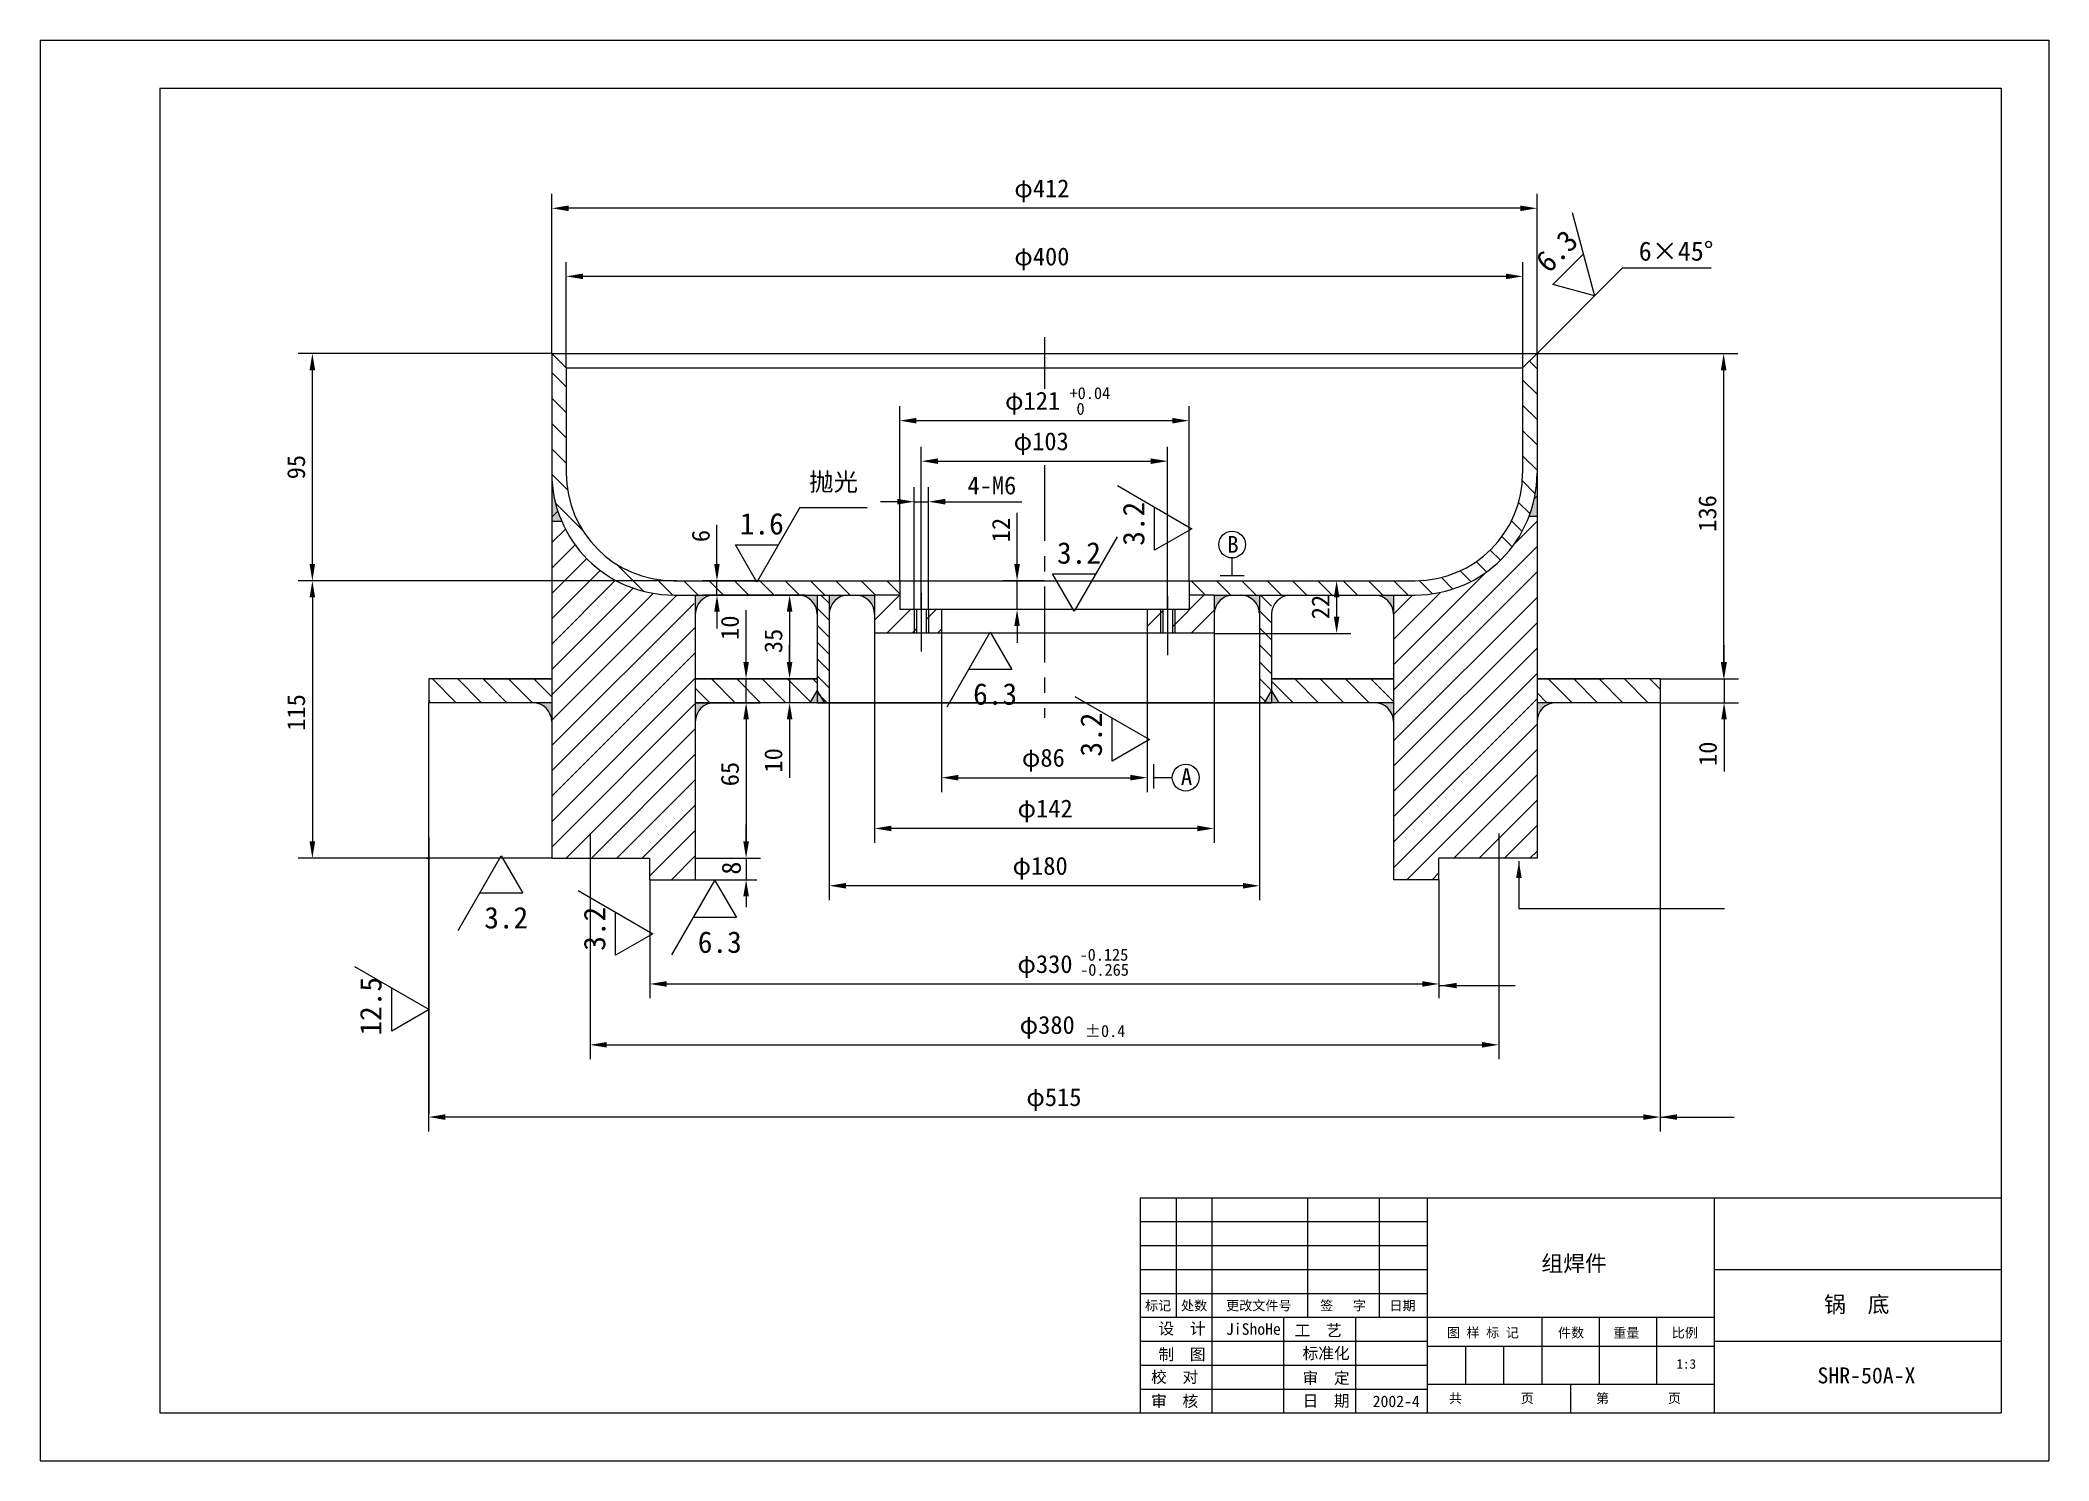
# Model space of a CAD drawing. Extents: x -36 to 804, y -262 to 332.
import ezdxf

# ---------------------------------------------------------------- set-up
doc = ezdxf.new("R2010")
doc.units = 0
doc.header["$MEASUREMENT"] = 0
doc.linetypes.add('CENTER', pattern=[50.8, 31.75, -6.35, 6.35, -6.35])
doc.layers.get('0').update_dxf_attribs({"linetype": 'CONTINUOUS'})
doc.layers.get('DEFPOINTS').update_dxf_attribs({"linetype": 'CONTINUOUS'})
doc.layers.add('SMPEN_THICK', color=7, linetype='CONTINUOUS')
doc.styles.get("Standard").update_dxf_attribs({"font": '', "height": 7.5})
doc.styles.get('Standard').set_extended_font_data('FangSong_GB2312')
doc.dimstyles.get("Standard").update_dxf_attribs({"dimscale": 5, "dimtxt": 4.5, "dimasz": 5.5, "dimexe": 4.25, "dimexo": 0.625, "dimgap": 2.2, "dimtad": 1, "dimdec": 4, "dimlfac": -1, "dimdsep": 46, "dimlunit": 6, "dimtxsty": 'Standard', "dimcen": 2.5, "dimclrd": 2, "dimclre": 2, "dimclrt": 2, "dimadec": 0, "dimazin": 0, "dimtfac": 1, "dimtdec": 4, "dimtmove": 0, "dimatfit": 3, "dimfxl": 1, "dimtolj": 1, "dimtzin": 0, "dimarcsym": 0})

# ---------------------------------------------------------------- blocks, each defined once
blk = doc.blocks.new('*D88')
at = {"color": 2, "linetype": 'ByBlock', "transparency": 16777216}
for p, q in [((340.76, 94.47), (340.76, 18.12)), ((426.76, 94.47), (426.76, 18.12)), ((347.76, 24.12), (419.76, 24.12))]:
    blk.add_line(p, q, dxfattribs=at)
for points in [[(347.76, 25.29), (347.76, 22.95), (340.76, 24.12)], [(419.76, 25.29), (419.76, 22.95), (426.76, 24.12)]]:
    blk.add_solid(points, dxfattribs=at)
at = {"layer": 'DEFPOINTS', "color": 0, "linetype": 'ByBlock', "transparency": 16777216}
for p in [(340.76, 94.47), (426.76, 94.47), (426.76, 24.12)]:
    blk.add_point(p, dxfattribs=at)
at = {"color": 2, "linetype": 'ByBlock', "transparency": 16777216, "insert": (383.31, 31.44), "char_height": 7.5, "attachment_point": 5}
blk.add_mtext('\\A1;φ86', dxfattribs=at)
blk = doc.blocks.new('*D89')
at = {"color": 2, "linetype": 'ByBlock', "transparency": 16777216}
for p, q in [((293.76, 55.47), (293.76, -27.07)), ((473.76, 55.47), (473.76, -27.07)), ((466.76, -21.07), (300.76, -21.07))]:
    blk.add_line(p, q, dxfattribs=at)
for points in [[(300.76, -19.9), (300.76, -22.24), (293.76, -21.07)], [(466.76, -19.9), (466.76, -22.24), (473.76, -21.07)]]:
    blk.add_solid(points, dxfattribs=at)
at = {"layer": 'DEFPOINTS', "color": 0, "linetype": 'ByBlock', "transparency": 16777216}
for p in [(293.76, 55.47), (473.76, 55.47), (293.76, -21.07)]:
    blk.add_point(p, dxfattribs=at)
at = {"color": 2, "linetype": 'ByBlock', "transparency": 16777216, "insert": (381.97, -13.75), "char_height": 7.5, "attachment_point": 5}
blk.add_mtext('\\A1;φ180', dxfattribs=at)
blk = doc.blocks.new('*D90')
at = {"color": 2, "linetype": 'ByBlock', "transparency": 16777216}
for p, q in [((331.63, 100.47), (318.93, 100.47)), ((324.93, 93.47), (324.93, 72.47)), ((326.63, 65.47), (318.93, 65.47))]:
    blk.add_line(p, q, dxfattribs=at)
for points in [[(323.76, 93.47), (326.1, 93.47), (324.93, 100.47)], [(323.76, 72.47), (326.1, 72.47), (324.93, 65.47)]]:
    blk.add_solid(points, dxfattribs=at)
at = {"layer": 'DEFPOINTS', "color": 0, "linetype": 'ByBlock', "transparency": 16777216}
for p in [(331.63, 100.47), (324.93, 65.47), (326.63, 65.47)]:
    blk.add_point(p, dxfattribs=at)
at = {"color": 2, "linetype": 'ByBlock', "transparency": 16777216, "insert": (318.18, 81.29), "char_height": 7.5, "attachment_point": 5, "rotation": 90}
blk.add_mtext('\\A1;35', dxfattribs=at)
blk = doc.blocks.new('*D91')
at = {"color": 2, "linetype": 'ByBlock', "transparency": 16777216}
for p, q in [((324.93, 72.47), (324.93, 79.47)), ((331.63, 65.47), (318.93, 65.47)), ((324.93, 65.47), (324.93, 55.47)), ((331.63, 55.47), (318.93, 55.47)), ((324.93, 48.47), (324.93, 24))]:
    blk.add_line(p, q, dxfattribs=at)
for points in [[(323.76, 72.47), (326.1, 72.47), (324.93, 65.47)], [(323.76, 48.47), (326.1, 48.47), (324.93, 55.47)]]:
    blk.add_solid(points, dxfattribs=at)
at = {"layer": 'DEFPOINTS', "color": 0, "linetype": 'ByBlock', "transparency": 16777216}
for p in [(331.63, 65.47), (324.93, 55.47), (331.63, 55.47)]:
    blk.add_point(p, dxfattribs=at)
at = {"color": 2, "linetype": 'ByBlock', "transparency": 16777216, "insert": (318.18, 31.36), "char_height": 7.5, "attachment_point": 5, "rotation": 90}
blk.add_mtext('\\A1;10', dxfattribs=at)
blk = doc.blocks.new('*D92')
at = {"color": 2, "linetype": 'ByBlock', "transparency": 16777216}
for p, q in [((285.49, 55.47), (312.74, 55.47)), ((306.74, 48.47), (306.74, -2.53)), ((285.49, -9.53), (312.74, -9.53))]:
    blk.add_line(p, q, dxfattribs=at)
for points in [[(305.57, 48.47), (307.91, 48.47), (306.74, 55.47)], [(305.57, -2.53), (307.91, -2.53), (306.74, -9.53)]]:
    blk.add_solid(points, dxfattribs=at)
at = {"layer": 'DEFPOINTS', "color": 0, "linetype": 'ByBlock', "transparency": 16777216}
for p in [(285.49, 55.47), (285.49, -9.53), (306.74, -9.53)]:
    blk.add_point(p, dxfattribs=at)
at = {"color": 2, "linetype": 'ByBlock', "transparency": 16777216, "insert": (299.99, 25.63), "char_height": 7.5, "attachment_point": 5, "rotation": 90}
blk.add_mtext('\\A1;65', dxfattribs=at)
blk = doc.blocks.new('*D98')
at = {"color": 2, "linetype": 'ByBlock', "transparency": 16777216}
for p, q in [((312.76, 84.47), (312.76, -3.11)), ((454.76, 84.47), (454.76, -3.11)), ((447.76, 2.89), (319.76, 2.89))]:
    blk.add_line(p, q, dxfattribs=at)
for points in [[(319.76, 4.06), (319.76, 1.72), (312.76, 2.89)], [(447.76, 4.06), (447.76, 1.72), (454.76, 2.89)]]:
    blk.add_solid(points, dxfattribs=at)
at = {"layer": 'DEFPOINTS', "color": 0, "linetype": 'ByBlock', "transparency": 16777216}
for p in [(312.76, 84.47), (454.76, 84.47), (312.76, 2.89)]:
    blk.add_point(p, dxfattribs=at)
at = {"color": 2, "linetype": 'ByBlock', "transparency": 16777216, "insert": (384.06, 10.21), "char_height": 7.5, "attachment_point": 5}
blk.add_mtext('\\A1;φ142', dxfattribs=at)
blk = doc.blocks.new('*D110')
at = {"color": 2, "linetype": 'ByBlock', "transparency": 16777216}
for p, q in [((277.74, 106.47), (119.35, 106.47)), ((125.35, 99.47), (125.35, -2.53)), ((225.49, -9.53), (119.35, -9.53))]:
    blk.add_line(p, q, dxfattribs=at)
for points in [[(124.18, 99.47), (126.51, 99.47), (125.35, 106.47)], [(124.18, -2.53), (126.51, -2.53), (125.35, -9.53)]]:
    blk.add_solid(points, dxfattribs=at)
at = {"layer": 'DEFPOINTS', "color": 0, "linetype": 'ByBlock', "transparency": 16777216}
for p in [(277.74, 106.47), (125.35, -9.53), (225.49, -9.53)]:
    blk.add_point(p, dxfattribs=at)
at = {"color": 2, "linetype": 'ByBlock', "transparency": 16777216, "insert": (118.6, 51.39), "char_height": 7.5, "attachment_point": 5, "rotation": 90}
blk.add_mtext('\\A1;115', dxfattribs=at)
blk = doc.blocks.new('*D111')
at = {"color": 2, "linetype": 'ByBlock', "transparency": 16777216}
for p, q in [((126.26, 55.47), (126.26, -123.79)), ((641.26, 55.47), (641.26, -123.79)), ((634.26, -117.79), (133.26, -117.79))]:
    blk.add_line(p, q, dxfattribs=at)
for points in [[(133.26, -116.62), (133.26, -118.96), (126.26, -117.79)], [(634.26, -116.62), (634.26, -118.96), (641.26, -117.79)]]:
    blk.add_solid(points, dxfattribs=at)
at = {"layer": 'DEFPOINTS', "color": 0, "linetype": 'ByBlock', "transparency": 16777216}
for p in [(126.26, 55.47), (641.26, 55.47), (126.26, -117.79)]:
    blk.add_point(p, dxfattribs=at)
at = {"color": 2, "linetype": 'ByBlock', "transparency": 16777216, "insert": (387.73, -110.47), "char_height": 7.5, "attachment_point": 5}
blk.add_mtext('\\A1;φ515', dxfattribs=at)
blk = doc.blocks.new('*D112')
at = {"color": 2, "linetype": 'ByBlock', "transparency": 16777216}
for p, q in [((218.76, -18.53), (218.76, -68.13)), ((548.76, -18.53), (548.76, -68.13)), ((225.76, -62.13), (541.76, -62.13))]:
    blk.add_line(p, q, dxfattribs=at)
for points in [[(225.76, -60.96), (225.76, -63.29), (218.76, -62.13)], [(541.76, -60.96), (541.76, -63.29), (548.76, -62.13)]]:
    blk.add_solid(points, dxfattribs=at)
at = {"layer": 'DEFPOINTS', "color": 0, "linetype": 'ByBlock', "transparency": 16777216}
for p in [(218.76, -18.53), (548.76, -18.53), (548.76, -62.13)]:
    blk.add_point(p, dxfattribs=at)
at = {"color": 2, "linetype": 'ByBlock', "transparency": 16777216, "insert": (384, -54.81), "char_height": 7.5, "attachment_point": 5}
blk.add_mtext('\\A1;φ330', dxfattribs=at)
blk = doc.blocks.new('*D113')
at = {"color": 2, "linetype": 'ByBlock', "transparency": 16777216}
for p, q in [((323.26, 106.47), (323.26, 179.39)), ((444.26, 106.47), (444.26, 179.39)), ((437.26, 173.39), (330.26, 173.39))]:
    blk.add_line(p, q, dxfattribs=at)
for points in [[(330.26, 174.56), (330.26, 172.22), (323.26, 173.39)], [(437.26, 174.56), (437.26, 172.22), (444.26, 173.39)]]:
    blk.add_solid(points, dxfattribs=at)
at = {"layer": 'DEFPOINTS', "color": 0, "linetype": 'ByBlock', "transparency": 16777216}
for p in [(323.26, 173.39), (323.26, 106.47), (444.26, 106.47)]:
    blk.add_point(p, dxfattribs=at)
at = {"color": 2, "linetype": 'ByBlock', "transparency": 16777216, "insert": (378.82, 180.71), "char_height": 7.5, "attachment_point": 5}
blk.add_mtext('\\A1;φ121', dxfattribs=at)
blk = doc.blocks.new('*D114')
at = {"color": 2, "linetype": 'ByBlock', "transparency": 16777216}
for p, q in [((193.76, -9.53), (193.76, -93.58)), ((573.76, -9.53), (573.76, -93.58)), ((200.76, -87.58), (566.76, -87.58))]:
    blk.add_line(p, q, dxfattribs=at)
for points in [[(200.76, -86.41), (200.76, -88.74), (193.76, -87.58)], [(566.76, -86.41), (566.76, -88.74), (573.76, -87.58)]]:
    blk.add_solid(points, dxfattribs=at)
at = {"layer": 'DEFPOINTS', "color": 0, "linetype": 'ByBlock', "transparency": 16777216}
for p in [(193.76, -9.53), (573.76, -9.53), (573.76, -87.58)]:
    blk.add_point(p, dxfattribs=at)
at = {"color": 2, "linetype": 'ByBlock', "transparency": 16777216, "insert": (384.92, -80.26), "char_height": 7.5, "attachment_point": 5}
blk.add_mtext('\\A1;φ380', dxfattribs=at)
blk = doc.blocks.new('*D115')
at = {"color": 2, "linetype": 'ByBlock', "transparency": 16777216}
for p, q in [((231.49, 195.47), (231.49, 239.72)), ((631.49, 195.47), (631.49, 239.72)), ((624.49, 233.72), (238.49, 233.72))]:
    blk.add_line(p, q, dxfattribs=at)
for points in [[(238.49, 234.89), (238.49, 232.56), (231.49, 233.72)], [(624.49, 234.89), (624.49, 232.56), (631.49, 233.72)]]:
    blk.add_solid(points, dxfattribs=at)
at = {"layer": 'DEFPOINTS', "color": 0, "linetype": 'ByBlock', "transparency": 16777216}
for p in [(231.49, 233.72), (231.49, 195.47), (631.49, 195.47)]:
    blk.add_point(p, dxfattribs=at)
at = {"color": 2, "linetype": 'ByBlock', "transparency": 16777216, "insert": (430.42, 241.04), "char_height": 7.5, "attachment_point": 5}
blk.add_mtext('\\A1;φ400', dxfattribs=at)
blk = doc.blocks.new('*D116')
at = {"color": 2, "linetype": 'ByBlock', "transparency": 16777216}
for p, q in [((225.49, 201.47), (225.49, 268.19)), ((630.49, 262.19), (232.49, 262.19)), ((637.49, 201.47), (637.49, 268.19))]:
    blk.add_line(p, q, dxfattribs=at)
for points in [[(232.49, 263.35), (232.49, 261.02), (225.49, 262.19)], [(630.49, 263.35), (630.49, 261.02), (637.49, 262.19)]]:
    blk.add_solid(points, dxfattribs=at)
at = {"layer": 'DEFPOINTS', "color": 0, "linetype": 'ByBlock', "transparency": 16777216}
for p in [(225.49, 262.19), (225.49, 201.47), (637.49, 201.47)]:
    blk.add_point(p, dxfattribs=at)
at = {"color": 2, "linetype": 'ByBlock', "transparency": 16777216, "insert": (430.42, 269.51), "char_height": 7.5, "attachment_point": 5}
blk.add_mtext('\\A1;φ412', dxfattribs=at)
blk = doc.blocks.new('*D117')
at = {"color": 2, "linetype": 'ByBlock', "transparency": 16777216}
for p, q in [((225.49, 201.47), (119.35, 201.47)), ((125.35, 113.47), (125.35, 194.47)), ((277.74, 106.47), (119.35, 106.47))]:
    blk.add_line(p, q, dxfattribs=at)
for points in [[(124.18, 194.47), (126.51, 194.47), (125.35, 201.47)], [(124.18, 113.47), (126.51, 113.47), (125.35, 106.47)]]:
    blk.add_solid(points, dxfattribs=at)
at = {"layer": 'DEFPOINTS', "color": 0, "linetype": 'ByBlock', "transparency": 16777216}
for p in [(125.35, 201.47), (225.49, 201.47), (277.74, 106.47)]:
    blk.add_point(p, dxfattribs=at)
at = {"color": 2, "linetype": 'ByBlock', "transparency": 16777216, "insert": (118.6, 153.97), "char_height": 7.5, "attachment_point": 5, "rotation": 90}
blk.add_mtext('\\A1;95', dxfattribs=at)
blk = doc.blocks.new('*D118')
at = {"color": 2, "linetype": 'ByBlock', "transparency": 16777216}
for p, q in [((589.76, 201.47), (673.8, 201.47)), ((667.8, 194.47), (667.8, 72.47)), ((641.26, 65.47), (673.8, 65.47))]:
    blk.add_line(p, q, dxfattribs=at)
for points in [[(666.63, 194.47), (668.97, 194.47), (667.8, 201.47)], [(666.63, 72.47), (668.97, 72.47), (667.8, 65.47)]]:
    blk.add_solid(points, dxfattribs=at)
at = {"layer": 'DEFPOINTS', "color": 0, "linetype": 'ByBlock', "transparency": 16777216}
for p in [(589.76, 201.47), (641.26, 65.47), (667.8, 65.47)]:
    blk.add_point(p, dxfattribs=at)
at = {"color": 2, "linetype": 'ByBlock', "transparency": 16777216, "insert": (661.05, 134.59), "char_height": 7.5, "attachment_point": 5, "rotation": 90}
blk.add_mtext('\\A1;136', dxfattribs=at)
blk = doc.blocks.new('*D119')
at = {"color": 2, "linetype": 'ByBlock', "transparency": 16777216}
for p, q in [((668, 72.47), (668, 79.47)), ((641.26, 65.47), (674, 65.47)), ((668, 65.47), (668, 55.47)), ((641.26, 55.47), (674, 55.47)), ((668, 48.47), (668, 26.76))]:
    blk.add_line(p, q, dxfattribs=at)
for points in [[(666.83, 72.47), (669.16, 72.47), (668, 65.47)], [(666.83, 48.47), (669.16, 48.47), (668, 55.47)]]:
    blk.add_solid(points, dxfattribs=at)
at = {"layer": 'DEFPOINTS', "color": 0, "linetype": 'ByBlock', "transparency": 16777216}
for p in [(641.26, 65.47), (641.26, 55.47), (668, 55.47)]:
    blk.add_point(p, dxfattribs=at)
at = {"color": 2, "linetype": 'ByBlock', "transparency": 16777216, "insert": (661.25, 34.12), "char_height": 7.5, "attachment_point": 5, "rotation": 90}
blk.add_mtext('\\A1;10', dxfattribs=at)
blk = doc.blocks.new('*D120')
at = {"color": 2, "linetype": 'ByBlock', "transparency": 16777216}
for p, q in [((444.26, 106.47), (511.96, 106.47)), ((505.96, 99.47), (505.96, 91.47)), ((454.76, 84.47), (511.96, 84.47))]:
    blk.add_line(p, q, dxfattribs=at)
for points in [[(504.79, 99.47), (507.13, 99.47), (505.96, 106.47)], [(504.79, 91.47), (507.13, 91.47), (505.96, 84.47)]]:
    blk.add_solid(points, dxfattribs=at)
at = {"layer": 'DEFPOINTS', "color": 0, "linetype": 'ByBlock', "transparency": 16777216}
for p in [(444.26, 106.47), (454.76, 84.47), (505.96, 84.47)]:
    blk.add_point(p, dxfattribs=at)
at = {"color": 2, "linetype": 'ByBlock', "transparency": 16777216, "insert": (499.21, 95.47), "char_height": 7.5, "attachment_point": 5, "rotation": 90}
blk.add_mtext('\\A1;22', dxfattribs=at)
blk = doc.blocks.new('*D121')
at = {"color": 2, "linetype": 'ByBlock', "transparency": 16777216}
for p, q in [((372.33, 113.47), (372.33, 134.87)), ((383.76, 106.47), (366.33, 106.47)), ((372.33, 94.47), (372.33, 106.47)), ((383.76, 94.47), (366.33, 94.47)), ((372.33, 87.47), (372.33, 80.47))]:
    blk.add_line(p, q, dxfattribs=at)
for points in [[(371.16, 113.47), (373.5, 113.47), (372.33, 106.47)], [(371.16, 87.47), (373.5, 87.47), (372.33, 94.47)]]:
    blk.add_solid(points, dxfattribs=at)
at = {"layer": 'DEFPOINTS', "color": 0, "linetype": 'ByBlock', "transparency": 16777216}
for p in [(383.76, 106.47), (372.33, 94.47), (383.76, 94.47)]:
    blk.add_point(p, dxfattribs=at)
at = {"color": 2, "linetype": 'ByBlock', "transparency": 16777216, "insert": (365.58, 127.67), "char_height": 7.5, "attachment_point": 5, "rotation": 90}
blk.add_mtext('\\A1;12', dxfattribs=at)
blk = doc.blocks.new('*D122')
at = {"color": 2, "linetype": 'ByBlock', "transparency": 16777216}
for p, q in [((332.26, 94.47), (332.26, 162.46)), ((435.26, 94.47), (435.26, 162.46)), ((339.26, 156.46), (428.26, 156.46))]:
    blk.add_line(p, q, dxfattribs=at)
for points in [[(339.26, 157.62), (339.26, 155.29), (332.26, 156.46)], [(428.26, 157.62), (428.26, 155.29), (435.26, 156.46)]]:
    blk.add_solid(points, dxfattribs=at)
at = {"layer": 'DEFPOINTS', "color": 0, "linetype": 'ByBlock', "transparency": 16777216}
for p in [(435.26, 156.46), (332.26, 94.47), (435.26, 94.47)]:
    blk.add_point(p, dxfattribs=at)
at = {"color": 2, "linetype": 'ByBlock', "transparency": 16777216, "insert": (382.42, 163.77), "char_height": 7.5, "attachment_point": 5}
blk.add_mtext('\\A1;φ103', dxfattribs=at)
blk = doc.blocks.new('*D123')
at = {"color": 2, "linetype": 'ByBlock', "transparency": 16777216}
for p, q in [((329.26, 94.47), (329.26, 145.52)), ((335.26, 94.47), (335.26, 145.52)), ((322.26, 139.52), (315.26, 139.52)), ((329.26, 139.52), (335.26, 139.52)), ((342.26, 139.52), (374.32, 139.52))]:
    blk.add_line(p, q, dxfattribs=at)
for points in [[(322.26, 140.69), (322.26, 138.35), (329.26, 139.52)], [(342.26, 140.69), (342.26, 138.35), (335.26, 139.52)]]:
    blk.add_solid(points, dxfattribs=at)
at = {"layer": 'DEFPOINTS', "color": 0, "linetype": 'ByBlock', "transparency": 16777216}
for p in [(335.26, 139.52), (329.26, 94.47), (335.26, 94.47)]:
    blk.add_point(p, dxfattribs=at)
at = {"color": 2, "linetype": 'ByBlock', "transparency": 16777216, "insert": (361.79, 146.27), "char_height": 7.5, "attachment_point": 5}
blk.add_mtext('\\A1;4-M6', dxfattribs=at)
blk = doc.blocks.new('*D124')
at = {"color": 2, "linetype": 'ByBlock', "transparency": 16777216}
for p, q in [((246.83, 113.47), (246.83, 129.84)), ((264.76, 106.47), (240.83, 106.47)), ((246.83, 100.47), (246.83, 106.47)), ((270.76, 100.47), (240.83, 100.47)), ((246.83, 93.47), (246.83, 86.47))]:
    blk.add_line(p, q, dxfattribs=at)
for points in [[(245.66, 113.47), (247.99, 113.47), (246.83, 106.47)], [(245.66, 93.47), (247.99, 93.47), (246.83, 100.47)]]:
    blk.add_solid(points, dxfattribs=at)
at = {"layer": 'DEFPOINTS', "color": 0, "linetype": 'ByBlock', "transparency": 16777216}
for p in [(264.76, 106.47), (246.83, 100.47), (270.76, 100.47)]:
    blk.add_point(p, dxfattribs=at)
at = {"color": 2, "linetype": 'ByBlock', "transparency": 16777216, "insert": (240.08, 125.16), "char_height": 7.5, "attachment_point": 5, "rotation": 90}
blk.add_mtext('\\A1;6', dxfattribs=at)
blk = doc.blocks.new('*D125')
at = {"color": 2, "linetype": 'ByBlock', "transparency": 16777216}
for p, q in [((259.01, 72.47), (259.01, 94.19)), ((259.01, 65.47), (253.01, 65.47)), ((259.01, 55.47), (259.01, 65.47)), ((259.01, 55.47), (253.01, 55.47)), ((259.01, 48.47), (259.01, 41.47))]:
    blk.add_line(p, q, dxfattribs=at)
for points in [[(257.85, 72.47), (260.18, 72.47), (259.01, 65.47)], [(257.85, 48.47), (260.18, 48.47), (259.01, 55.47)]]:
    blk.add_solid(points, dxfattribs=at)
at = {"layer": 'DEFPOINTS', "color": 0, "linetype": 'ByBlock', "transparency": 16777216}
for p in [(259.01, 65.47), (259.01, 65.47), (259.01, 55.47)]:
    blk.add_point(p, dxfattribs=at)
at = {"color": 2, "linetype": 'ByBlock', "transparency": 16777216, "insert": (252.26, 86.83), "char_height": 7.5, "attachment_point": 5, "rotation": 90}
blk.add_mtext('\\A1;10', dxfattribs=at)

msp = doc.modelspace()

# ---------------------------------------------------------------- hatches: boundary and pattern name
h = msp.add_hatch()
h.set_pattern_fill('ANSI31', color=256, scale=60, angle=90, style=0)
h.paths.add_polyline_path([(323.26377, 106.47385), (228.76377, 106.47385, -0.414213562), (183.76377, 151.47385), (183.76377, 195.47385), (177.76377, 201.47385), (177.76377, 151.47385, 0.414213562), (228.76377, 100.47385), (312.76377, 100.47385), (323.26377, 100.47385)])
h.paths.add_polyline_path([(589.76377, 151.47385), (589.76377, 201.47385), (583.76377, 195.47385), (583.76377, 151.47385, -0.414213562), (538.76377, 106.47385), (444.26377, 106.47385), (444.26377, 100.47385), (454.76377, 100.47385), (538.76377, 100.47385, 0.414213562)])
h = msp.add_hatch(color=256)
h.paths.add_polyline_path([(177.76377, 151.47385), (177.76377, 143.59893), (177.76377, 131.37652), (181.89057, 131.37652, -0.101610222)])
h.paths.add_polyline_path([(245.76377, 100.47385), (237.76377, 100.47385), (237.76377, 92.47385, -0.414213562)])
h.paths.add_polyline_path([(288.76377, 100.47385), (280.76377, 100.47385, -0.414213562), (288.76377, 92.47385)])
h.paths.add_polyline_path([(301.76377, 100.47385), (293.76377, 100.47385), (293.76377, 92.47385, -0.414213562)])
h.paths.add_polyline_path([(312.76377, 100.47385), (304.76377, 100.47385, -0.414213562), (312.76377, 92.47385)])
h.paths.add_polyline_path([(288.76377, 60.47385), (285.76377, 55.47385), (288.76377, 55.47385)])
h.paths.add_polyline_path([(288.76377, 60.47385), (288.76377, 55.47385), (291.76377, 55.47385)])
h.paths.add_polyline_path([(245.76377, 55.47385), (237.76377, 55.47385), (237.76377, 47.47385, -0.414213562)])
h.paths.add_polyline_path([(177.76377, 55.47385), (169.76377, 55.47385, -0.414213562), (177.76377, 47.47385)])
h = msp.add_hatch()
h.set_pattern_fill('ANSI31', color=256, scale=60, style=0)
h.set_pattern_definition([(45, (-61.2946, 0), (-5.3033, 5.3033), [])])
h.paths.add_polyline_path([(237.76377, 96.46007), (233.74999, 100.47385), (228.76377, 100.47385, -0.414213562), (177.76377, 151.47385), (177.76377, -9.52615), (218.76377, -9.52615), (218.76377, -18.52615), (237.76377, -18.52615)])
h.paths.add_polyline_path([(589.76377, 151.47385, -0.414213562), (538.76377, 100.47385), (529.76377, 100.47385), (529.76377, -18.52615), (548.76377, -18.52615), (548.76377, -9.52615), (589.76377, -9.52615)])
h = msp.add_hatch(color=256)
h.paths.add_polyline_path([(462.76377, 100.47385), (454.76377, 100.47385), (454.76377, 92.47385, -0.414213562)])
h.paths.add_polyline_path([(473.76377, 100.47385), (465.76377, 100.47385, -0.414213562), (473.76377, 92.47385)])
h.paths.add_polyline_path([(478.76377, 60.47385), (475.76377, 55.47385), (478.76377, 55.47385)])
h.paths.add_polyline_path([(478.76377, 60.47385), (478.76377, 55.47385), (481.76377, 55.47385)])
h.paths.add_polyline_path([(529.76377, 55.47385), (521.76377, 55.47385, -0.414213562), (529.76377, 47.47385)])
h.paths.add_polyline_path([(529.76377, 100.47385), (521.76377, 100.47385, -0.414213562), (529.76377, 92.47385)])
h.paths.add_polyline_path([(597.76377, 55.47385), (589.76377, 55.47385), (589.76377, 47.47385, -0.414213562)])
h.paths.add_polyline_path([(589.76377, 141.94147), (589.76377, 151.47385, -0.09157739), (586.39879, 133.25559), (589.76377, 133.25559)])
h = msp.add_hatch()
h.set_pattern_fill('ANSI31', color=256, scale=40, angle=90, style=0)
h.set_pattern_definition([(135, (935.9897, 494.2496), (-3.535534, -3.535534), [])])
h.paths.add_polyline_path([(293.76377, 100.47385), (288.76377, 100.47385), (288.76377, 69.53699), (293.76377, 72.19719)])
h.paths.add_polyline_path([(293.76377, 72.19719), (288.76377, 69.53699), (288.76377, 55.47385), (293.76377, 55.47385)])
h.paths.add_polyline_path([(473.76377, 55.47385), (478.76377, 55.47385), (478.76377, 100.47385), (473.76377, 100.47385)])
h = msp.add_hatch()
h.set_pattern_fill('ANSI31', color=256, scale=60, style=0)
h.paths.add_polyline_path([(329.26377, 94.47385), (323.26377, 94.47385), (323.26377, 100.47385), (312.76377, 100.47385), (312.76377, 84.47385), (329.26377, 84.47385)])
h.paths.add_polyline_path([(330.26377, 94.47385), (329.26377, 94.47385), (329.26377, 84.47385), (330.26377, 84.47385)])
h.paths.add_polyline_path([(335.26377, 94.47385), (334.26377, 94.47385), (334.26377, 84.47385), (335.26377, 84.47385)])
h.paths.add_polyline_path([(340.76377, 94.47385), (335.26377, 94.47385), (335.26377, 84.47385), (340.76377, 84.47385)])
h.paths.add_polyline_path([(432.26377, 94.47385), (426.76377, 94.47385), (426.76377, 84.47385), (432.26377, 84.47385)])
h.paths.add_polyline_path([(433.26377, 94.47385), (432.26377, 94.47385), (432.26377, 84.47385), (433.26377, 84.47385)])
h.paths.add_polyline_path([(438.26377, 94.47385), (437.26377, 94.47385), (437.26377, 84.47385), (438.26377, 84.47385)])
h.paths.add_polyline_path([(454.76377, 100.47385), (444.26377, 100.47385), (444.26377, 94.47385), (438.26377, 94.47385), (438.26377, 84.47385), (454.76377, 84.47385)])
h = msp.add_hatch()
h.set_pattern_fill('ANSI31', color=256, scale=60, angle=90, style=0)
h.set_pattern_definition([(135, (-61.2946, 0), (-5.3033, -5.3033), [])])
h.paths.add_polyline_path([(126.26377, 65.47385), (126.26377, 55.47385), (177.76377, 55.47385), (177.76377, 65.47385)])
h.paths.add_polyline_path([(288.76377, 55.47385), (288.76377, 65.47385), (237.76377, 65.47385), (237.76377, 55.47385)])
h.paths.add_polyline_path([(529.76377, 55.47385), (529.76377, 65.47385), (478.76377, 65.47385), (478.76377, 55.47385)])
h.paths.add_polyline_path([(641.26377, 55.47385), (641.26377, 65.47385), (589.76377, 65.47385), (589.76377, 55.47385)])

# ---------------------------------------------------------------- linework, layer by layer
at = {"color": 6}
for p, q in [((-36.20073, 332.48351), (803.79927, 332.48351)), ((-36.20073, 332.48351), (-36.20073, -261.51649)), ((803.79927, 332.48351), (803.79927, -261.51649)), ((-36.20073, -261.51649), (803.79927, -261.51649))]:
    msp.add_line(p, q, dxfattribs=at)
at = {"color": 4}
for p, q in [((13.79927, 312.48351), (13.79927, -241.51649)), ((13.79927, 312.48351), (783.79927, 312.48351)), ((783.79927, 312.48351), (783.79927, -241.51649)), ((340.76377, 94.47385), (340.76377, 84.47385)), ((13.79927, -241.51649), (783.79927, -241.51649))]:
    msp.add_line(p, q, dxfattribs=at)
for p, q in [((604.43511, 260.41361), (613.7526, 225.64028)), ((589.76377, 201.47385), (625.50696, 237.34615)), ((596.36594, 230.29902), (609.09386, 243.02694)), ((625.50696, 237.34615), (662.55281, 237.34615)), ((613.7526, 225.64028), (596.36594, 230.29902)), ((414.27208, 146.22122), (445.44899, 128.22122)), ((281.53151, 137.08926), (263.53151, 105.91234)), ((281.53151, 137.08926), (309.58536, 137.08926)), ((429.86053, 119.22122), (429.86053, 137.22122)), ((177.76377, 131.37652), (181.89057, 131.37652)), ((445.44899, 128.22122), (429.86053, 119.22122)), ((589.76377, 133.25559), (586.39879, 133.25559)), ((263.53151, 105.91234), (254.53151, 121.5008)), ((254.53151, 121.5008), (272.53151, 121.5008)), ((414.15047, 124.87148), (396.15047, 93.69457)), ((396.15047, 93.69457), (387.15047, 109.28303)), ((387.15047, 109.28303), (405.15047, 109.28303)), ((462.27416, 108.69663), (462.27416, 115.99243)), ((343.08085, 53.76104), (361.08085, 84.93796)), ((361.08085, 84.93796), (370.08085, 69.3495)), ((370.08085, 69.3495), (352.08085, 69.3495)), ((285.76377, 55.47385), (288.76377, 60.47385)), ((288.76377, 60.47385), (291.76377, 55.47385)), ((475.76377, 55.47385), (478.76377, 60.47385)), ((478.76377, 60.47385), (481.76377, 55.47385)), ((396.51782, 58.06086), (427.69473, 40.06086)), ((412.10627, 31.06086), (412.10627, 49.06086)), ((427.69473, 40.06086), (412.10627, 31.06086)), ((437.25067, 24.07299), (429.34745, 24.07299)), ((138.63784, -39.77495), (156.63784, -8.59804)), ((156.63784, -8.59804), (165.63784, -24.18649)), ((237.76377, -9.60595), (237.68397, -9.52615)), ((165.63784, -24.18649), (147.63784, -24.18649)), ((188.84675, -23.11118), (220.02367, -41.11118)), ((227.94715, -49.98865), (245.94715, -18.81174)), ((237.76377, -18.52615), (263.51416, -18.52615)), ((245.94715, -18.81174), (254.94715, -34.40019)), ((204.43521, -50.11118), (204.43521, -32.11118)), ((220.02367, -41.11118), (204.43521, -50.11118)), ((254.94715, -34.40019), (236.94715, -34.40019)), ((95.23337, -54.8274), (126.41028, -72.8274)), ((110.82183, -81.8274), (110.82183, -63.8274)), ((126.41028, -72.8274), (110.82183, -81.8274))]:
    msp.add_line(p, q)
at = {"color": 2, "linetype": 'ByBlock'}
for p, q in [((259.01416, -2.52615), (259.01416, 4.47385)), ((126.26377, -0.94912), (126.26377, -116.26523)), ((259.01416, -9.52615), (259.01416, -18.52615)), ((259.01416, -9.52615), (259.01416, -18.52615)), ((259.01416, -25.52615), (259.01416, -30.01522))]:
    msp.add_line(p, q, dxfattribs=at)
at = {"color": 5}
for q in [(783.79927, -151.51649), (423.79927, -241.51649)]:
    msp.add_line((423.79927, -151.51649), q, dxfattribs=at)
at = {"color": 3}
for p, q in [((438.79927, -151.51649), (438.79927, -201.51649)), ((453.79927, -151.51649), (453.79927, -201.51649)), ((493.79927, -151.51649), (493.79927, -201.51649)), ((523.79927, -151.51649), (523.79927, -201.51649)), ((543.79927, -151.51649), (543.79927, -241.51649)), ((663.79927, -151.51649), (663.79927, -241.51649)), ((423.79927, -161.51649), (543.79927, -161.51649)), ((423.79927, -171.51649), (543.79927, -171.51649)), ((423.79927, -181.51649), (543.79927, -181.51649)), ((663.79927, -181.51649), (783.79927, -181.51649)), ((423.79927, -191.51649), (543.79927, -191.51649)), ((423.79927, -201.51649), (543.79927, -201.51649)), ((453.79927, -201.51649), (453.79927, -241.51649)), ((483.79927, -201.51649), (483.79927, -241.51649)), ((513.79927, -201.51649), (513.79927, -241.51649)), ((543.79927, -201.51649), (663.79927, -201.51649)), ((591.79927, -201.51649), (591.79927, -229.51649)), ((615.79927, -201.51649), (615.79927, -229.51649)), ((639.79927, -201.51649), (639.79927, -229.51649)), ((423.79927, -211.51649), (543.79927, -211.51649)), ((543.79927, -213.51649), (663.79927, -213.51649)), ((559.79927, -213.51649), (559.79927, -229.51649)), ((575.79927, -213.51649), (575.79927, -229.51649)), ((663.79927, -211.51649), (783.79927, -211.51649)), ((423.79927, -221.51649), (543.79927, -221.51649)), ((423.79927, -231.51649), (543.79927, -231.51649)), ((543.79927, -229.51649), (663.79927, -229.51649)), ((603.79927, -229.51649), (603.79927, -241.51649))]:
    msp.add_line(p, q, dxfattribs=at)
for centre in [(462.27416, 121.60458), (442.86353, 24.15197)]:
    msp.add_circle(centre, 5.61215)
at = {"color": 2, "linetype": 'ByBlock'}
for points in [[(257.8475, -2.52615), (260.18083, -2.52615), (259.01416, -9.52615)], [(257.8475, -25.52615), (260.18083, -25.52615), (259.01416, -18.52615)]]:
    msp.add_solid(points, dxfattribs=at)
at = {"layer": 'DEFPOINTS', "color": 0, "linetype": 'ByBlock'}
for p in [(323.26377, 106.47385), (444.26377, 106.47385), (155.76377, 65.47385), (473.76377, 55.47385), (126.26377, -9.52615), (237.76377, -9.52615), (218.76377, -18.52615), (237.76377, -18.52615), (259.01416, -18.52615), (529.76377, -18.52615), (548.76377, -18.52615)]:
    msp.add_point(p, dxfattribs=at)
at = {"layer": 'SMPEN_THICK', "linetype": 'CENTER'}
for p, q in [((383.76377, 208.34857), (383.76377, 186.6957)), ((383.76377, 154.84281), (383.76377, 49.18386)), ((332.26377, 101.44568), (332.26377, 76.82704)), ((329.26377, 94.47385), (329.26377, 84.47385)), ((335.26377, 94.47385), (335.26377, 84.47385)), ((432.26377, 94.47385), (432.26377, 84.47385)), ((435.26377, 99.96856), (435.26377, 75.34992)), ((438.26377, 94.47385), (438.26377, 84.47385)), ((193.76377, 0.81808), (193.76377, -20.42407)), ((573.76377, 0.81808), (573.76377, -20.42407))]:
    msp.add_line(p, q, dxfattribs=at)
at = {"layer": 'SMPEN_THICK', "color": 4}
for p, q in [((177.76377, 201.47385), (177.76377, 143.59893)), ((177.76377, 201.47385), (177.76377, 201.47385)), ((177.76377, 201.47385), (177.76377, 201.47385)), ((177.76377, 201.47385), (183.76377, 195.47385)), ((177.76377, 201.47385), (589.76377, 201.47385)), ((183.76377, 195.47385), (183.76377, 151.47385)), ((183.76377, 195.47385), (583.76377, 195.47385)), ((583.76377, 195.47385), (589.76377, 201.47385)), ((583.76377, 195.47385), (583.76377, 151.47385)), ((589.76377, 201.47385), (589.76377, 141.94147)), ((589.76377, 201.47385), (589.76377, 201.47385)), ((177.76377, 155.47385), (177.76377, 155.47385)), ((177.76377, 143.59893), (177.76377, -9.52615)), ((589.76377, 141.94147), (589.76377, -9.52615)), ((228.76377, 106.47385), (538.76377, 106.47385)), ((323.26377, 106.47385), (323.26377, 94.47385)), ((444.26377, 106.47385), (444.26377, 94.47385)), ((457.22616, 108.69663), (467.32216, 108.69663)), ((228.76377, 100.47385), (312.76377, 100.47385)), ((237.76377, 100.47385), (237.76377, -18.52615)), ((288.76377, 100.47385), (288.76377, 55.47385)), ((293.76377, 100.47385), (293.76377, 55.47385)), ((301.76377, 100.47385), (304.76377, 100.47385)), ((312.76377, 100.47385), (312.76377, 84.47385)), ((323.26377, 100.47385), (312.76377, 100.47385)), ((444.26377, 94.47385), (323.26377, 94.47385)), ((330.26377, 94.47385), (330.26377, 84.47385)), ((334.26377, 94.47385), (334.26377, 84.47385)), ((340.76377, 94.47385), (340.76377, 84.47385)), ((426.76377, 94.47385), (426.76377, 84.47385)), ((433.26377, 94.47385), (433.26377, 84.47385)), ((437.26377, 94.47385), (437.26377, 84.47385)), ((454.76377, 100.47385), (444.26377, 100.47385)), ((454.76377, 100.47385), (454.76377, 84.47385)), ((454.76377, 100.47385), (538.76377, 100.47385)), ((462.76377, 100.47385), (465.76377, 100.47385)), ((473.76377, 100.47385), (473.76377, 55.47385)), ((478.76377, 92.47385), (478.76377, 55.47385)), ((529.76377, 100.47385), (529.76377, -18.52615)), ((383.76377, 84.47385), (312.76377, 84.47385)), ((454.76377, 84.47385), (383.76377, 84.47385)), ((126.26377, 65.47385), (126.26377, 55.47385)), ((177.76377, 65.47385), (126.26377, 65.47385)), ((149.76377, 65.47385), (177.76377, 65.47385)), ((288.76377, 65.47385), (237.76377, 65.47385)), ((237.76377, 65.47385), (288.76377, 65.47385)), ((478.76377, 65.47385), (529.76377, 65.47385)), ((529.76377, 65.47385), (478.76377, 65.47385)), ((641.26377, 65.47385), (589.76377, 65.47385)), ((589.76377, 65.47385), (617.76377, 65.47385)), ((641.26377, 65.47385), (641.26377, 55.47385)), ((177.76377, 55.47385), (126.26377, 55.47385)), ((529.76377, 55.47385), (237.76377, 55.47385)), ((288.76377, 55.47385), (478.76377, 55.47385)), ((641.26377, 55.47385), (589.76377, 55.47385)), ((429.34745, 29.73753), (429.34745, 19.64153)), ((125.26377, -9.52615), (126.26377, -9.52615)), ((177.76377, -9.52615), (218.76377, -9.52615)), ((218.76377, -18.52615), (218.76377, -9.52615)), ((589.76377, -9.52615), (548.76377, -9.52615)), ((548.76377, -18.52615), (548.76377, -9.52615)), ((218.76377, -18.52615), (237.76377, -18.52615)), ((548.76377, -18.52615), (529.76377, -18.52615))]:
    msp.add_line(p, q, dxfattribs=at)
for centre, radius, start, end in [((228.76377, 151.47385), 51, 180, 270), ((228.76377, 151.47385), 45, 180, 270), ((538.76377, 151.47385), 51, 270, 360), ((538.76377, 151.47385), 45, 270, 360), ((245.76377, 92.47385), 8, 90, 180), ((280.76377, 92.47385), 8, 0, 90), ((301.76377, 92.47385), 8, 90, 180), ((304.76377, 92.47385), 8, 0, 90), ((462.76377, 92.47385), 8, 90, 180), ((465.76377, 92.47385), 8, 360, 90), ((486.76377, 92.47385), 8, 90, 180), ((521.76377, 92.47385), 8, 0, 90), ((169.76377, 47.47385), 8, 0, 90), ((245.76377, 47.47385), 8, 90, 180), ((521.76377, 47.47385), 8, 0, 90), ((597.76377, 47.47385), 8, 90, 180)]:
    msp.add_arc(centre, radius, start, end, dxfattribs=at)

# ---------------------------------------------------------------- texts
for s, height, p in [('6×45%%D', 8, (632.29911, 240.29394)), ('+0.04', 5, (394.26954, 182.41701)), ('0', 5, (397.17435, 175.85656)), ('B', 7, (460.22849, 118.16173)), ('A', 7, (440.8081, 21.05253)), ('-0.125', 5, (398.44122, -52.40713)), ('-0.265', 5, (398.69957, -58.69767)), ('%%P0.4', 5, (400.61648, -84.29251))]:
    msp.add_text(s, height=height).set_placement(p)
at = {"char_height": 9, "width": 52.536, "attachment_point": 1}
for s, insert, rotation in [('6.3', (588.28223, 241.03308), 45), ('3.2', (416.55436, 121.09531), 90), ('3.2', (398.8001, 32.93495), 90), ('3.2', (191.12904, -48.23709), 90), ('12.5', (97.51566, -83.71626), 90)]:
    msp.add_mtext(s, dxfattribs=dict(at, insert=insert, rotation=rotation))
at = {"attachment_point": 1}
for s, insert, char_height, width in [('抛光', (285.37501, 151.55065), 7.5, 43.0406), ('1.6', (256.4056, 134.80697), 9, 52.536), ('3.2', (389.02455, 122.5892), 9, 52.536), ('6.3', (353.95493, 63.6223), 9, 52.536), ('3.2', (149.51192, -29.91369), 9, 52.536), ('6.3', (238.82124, -40.12739), 9, 52.536)]:
    msp.add_mtext(s, dxfattribs=dict(at, insert=insert, char_height=char_height, width=width))
at = {"color": 2, "linetype": 'ByBlock', "insert": (252.85017, -16.41302), "char_height": 8, "attachment_point": 4, "rotation": 90}
msp.add_mtext('8', dxfattribs=at)
at = {"color": 2, "linetype": 'ByBlock', "attachment_point": 5}
for s, insert, char_height in [('组焊件', (605.27893, -179.36072), 6.688), ('\\f仿宋_GB2312|b0|i0|c134|p49;锅  底', (723.47438, -196.49828), 6.688), ('\\f仿宋_GB2312|b0|i0|c134|p49;标记', (431.32517, -196.82514), 4.0128), ('\\f仿宋_GB2312|b0|i0|c134|p49;处数', (446.39334, -196.82514), 4.0128), ('\\f仿宋_GB2312|b0|i0|c134|p49;更改文件号', (473.42025, -196.82514), 4.0128), ('\\f仿宋_GB2312|b0|i0|c134|p49;签   字', (508.66054, -196.82514), 4.0128), ('\\f仿宋_GB2312|b0|i0|c134|p49;日期', (533.53603, -196.82514), 4.0128), ('\\f仿宋_GB2312|b0|i0|c134|p49;设  计 ', (441.29127, -206.46918), 4.81536), ('JiShoHe', (471.15544, -206.46918), 4.81536), ('\\f仿宋_GB2312|b0|i0|c134|p49;工  艺', (498.26454, -207.1644), 4.81536), ('\\f仿宋_GB2312|b0|i0|c134|p49;图 样 标 记', (567.14987, -208.12384), 4.0128), ('\\f仿宋_GB2312|b0|i0|c134|p49;件数', (604.00556, -208.17701), 4.0128), ('\\f仿宋_GB2312|b0|i0|c134|p49;重量', (627.11763, -208.17701), 4.0128), ('\\f仿宋_GB2312|b0|i0|c134|p49;比例', (651.57866, -208.17701), 4.0128), ('\\f仿宋_GB2312|b0|i0|c134|p49;制  图 ', (441.29127, -217.23666), 4.81536), ('\\f仿宋_GB2312|b0|i0|c134|p49;标准化 ', (501.55484, -216.80107), 4.81536), ('\\f仿宋_GB2312|b0|i0|c134|p49;校  对', (438.23366, -226.74059), 4.81536), ('\\f仿宋_GB2312|b0|i0|c134|p49;审  定 ', (501.55484, -227.16194), 4.81536), ('\\f仿宋_GB2312|b0|i0|c134|p49;1:3', (652.19108, -221.03018), 4.0128), ('SHR-50A-X', (727.54529, -225.86162), 6.688), ('\\f仿宋_GB2312|b0|i0|c134|p49;审  核', (438.23366, -236.83938), 4.81536), ('\\f仿宋_GB2312|b0|i0|c134|p49;日  期 ', (501.55484, -236.68837), 4.81536), ('2002-4', (530.88572, -236.68837), 4.81536), ('\\f仿宋_GB2312|b0|i0|c134|p49;共         页', (570.68033, -235.59225), 4.0128), ('\\f仿宋_GB2312|b0|i0|c134|p49;第         页', (632.21116, -235.59225), 4.0128)]:
    msp.add_mtext(s, dxfattribs=dict(at, insert=insert, char_height=char_height))

# ---------------------------------------------------------------- dimensions: what is measured, and where the dimension line sits
for base, p1, p2, picture, middle in [((177.76377, 262.18749), (589.76377, 201.47385), (177.76377, 201.47385), '*D116', (382.69839, 262.18749)), ((183.76377, 233.72374), (583.76377, 195.47385), (183.76377, 195.47385), '*D115', (382.69839, 233.72374))]:
    dim = msp.add_linear_dim(base=base, p1=p1, p2=p2, text='φ<>', dimstyle='Standard', override={"dimscale": 2, "dimtxt": 3, "dimasz": 3.5, "dimexe": 3, "dimexo": 0, "dimgap": 1.5, "dimlfac": 1, "dimlunit": 2, "dimcen": 0.09, "dimtp": 0.2, "dimtfac": 0.66667, "dimatfit": 1, "dimtvp": 5, "dimtzin": 8})
    dim.commit()
    dim.dimension.update_dxf_attribs({"geometry": picture, "text_midpoint": middle, "dimtype": 160, "insert": (-47.72521, 0)})
dim = msp.add_linear_dim(base=(77.62257, 201.47385), p1=(230.01588, 106.47385), p2=(177.76377, 201.47385), angle=90, dimstyle='Standard', override={"dimscale": 2, "dimtxt": 3, "dimasz": 3.5, "dimexe": 3, "dimexo": 0, "dimgap": 1.5, "dimlfac": 1, "dimlunit": 2, "dimcen": 0.09, "dimtp": 0.2, "dimtfac": 0.66667, "dimatfit": 1, "dimtvp": 5, "dimtzin": 8})
dim.commit()
dim.dimension.update_dxf_attribs({"geometry": '*D117', "text_midpoint": (70.87257, 153.97385), "insert": (-47.72521, 0)})
for base, p1, p2, picture, middle in [((667.79911, 65.47385), (589.76377, 201.47385), (641.26377, 65.47385), '*D118', (667.79911, 134.58802)), ((246.82765, 100.47385), (264.75721, 106.47385), (270.75721, 100.47385), '*D124', (246.82765, 125.15628)), ((259.01416, 65.47385), (259.01416, 55.47385), (259.01416, 65.47385), '*D125', (259.01416, 86.83196)), ((667.998, 55.47385), (641.26377, 65.47385), (641.26377, 55.47385), '*D119', (667.998, 34.11574))]:
    dim = msp.add_linear_dim(base=base, p1=p1, p2=p2, angle=90, dimstyle='Standard', override={"dimscale": 2, "dimtxt": 3, "dimasz": 3.5, "dimexe": 3, "dimexo": 0, "dimgap": 1.5, "dimlfac": 1, "dimlunit": 2, "dimcen": 0.09, "dimtp": 0.2, "dimtfac": 0.66667, "dimatfit": 1, "dimtvp": 5, "dimtzin": 8})
    dim.commit()
    dim.dimension.update_dxf_attribs({"geometry": picture, "text_midpoint": middle, "dimtype": 160})
for base, p1, p2, text, picture, middle in [((323.26377, 173.39006), (444.26377, 106.47385), (323.26377, 106.47385), 'φ<>', '*D113', (378.81577, 173.39006)), ((335.26377, 139.52117), (329.26377, 94.47385), (335.26377, 94.47385), '4-M<>', '*D123', (361.7908, 139.52117)), ((426.76377, 24.11958), (340.76377, 94.47385), (426.76377, 94.47385), 'φ<>', '*D88', (383.31235, 24.11958)), ((312.76377, 2.88978), (454.76377, 84.47385), (312.76377, 84.47385), 'φ<>', '*D98', (384.06379, 2.88978)), ((126.26377, -117.7911), (641.26377, 55.47385), (126.26377, 55.47385), 'φ<>', '*D111', (387.7321, -117.7911)), ((293.76377, -21.07101), (473.76377, 55.47385), (293.76377, 55.47385), 'φ<>', '*D89', (381.96898, -21.07101)), ((573.76377, -87.5772), (193.76377, -9.52615), (573.76377, -9.52615), 'φ<>', '*D114', (384.91996, -87.5772)), ((548.76377, -62.1274), (218.76377, -18.52615), (548.76377, -18.52615), 'φ<>', '*D112', (384.00067, -62.1274))]:
    dim = msp.add_linear_dim(base=base, p1=p1, p2=p2, text=text, dimstyle='Standard', override={"dimscale": 2, "dimtxt": 3, "dimasz": 3.5, "dimexe": 3, "dimexo": 0, "dimgap": 1.5, "dimlfac": 1, "dimlunit": 2, "dimcen": 0.09, "dimtp": 0.2, "dimtfac": 0.66667, "dimatfit": 1, "dimtvp": 5, "dimtzin": 8})
    dim.commit()
    dim.dimension.update_dxf_attribs({"geometry": picture, "text_midpoint": middle, "dimtype": 160})
at = {"color": 4}
dim = msp.add_linear_dim(base=(435.26377, 156.45562), p1=(332.26377, 94.47385), p2=(435.26377, 94.47385), text='φ<>', dimstyle='Standard', override={"dimscale": 2, "dimtxt": 3, "dimasz": 3.5, "dimexe": 3, "dimexo": 0, "dimgap": 1.5, "dimlfac": 1, "dimlunit": 2, "dimcen": 0.09, "dimtp": 0.2, "dimtfac": 0.66667, "dimatfit": 1, "dimtvp": 5, "dimtzin": 8}, dxfattribs=at)
dim.commit()
dim.dimension.update_dxf_attribs({"geometry": '*D122', "text_midpoint": (382.41833, 156.45562), "dimtype": 160})
for base, p1, p2, picture, middle in [((372.32996, 94.47385), (383.76377, 106.47385), (383.76377, 94.47385), '*D121', (372.32996, 127.6698)), ((505.95944, 84.47385), (444.26377, 106.47385), (454.76377, 84.47385), '*D120', (505.95944, 95.47385))]:
    dim = msp.add_linear_dim(base=base, p1=p1, p2=p2, angle=90, dimstyle='Standard', override={"dimscale": 2, "dimtxt": 3, "dimasz": 3.5, "dimexe": 3, "dimexo": 0, "dimgap": 1.5, "dimlfac": 1, "dimlunit": 2, "dimcen": 0.09, "dimtp": 0.2, "dimtfac": 0.66667, "dimatfit": 1, "dimtvp": 5, "dimtzin": 8}, dxfattribs=at)
    dim.commit()
    dim.dimension.update_dxf_attribs({"geometry": picture, "text_midpoint": middle, "dimtype": 160})
dim = msp.add_linear_dim(base=(77.62257, -9.52615), p1=(230.01588, 106.47385), p2=(177.76377, -9.52615), angle=90, text='115', dimstyle='Standard', override={"dimscale": 2, "dimtxt": 3, "dimasz": 3.5, "dimexe": 3, "dimexo": 0, "dimgap": 1.5, "dimlfac": 1, "dimlunit": 2, "dimcen": 0.09, "dimtp": 0.2, "dimtfac": 0.66667, "dimatfit": 1, "dimtvp": 5, "dimtzin": 8})
dim.commit()
dim.dimension.update_dxf_attribs({"geometry": '*D110', "text_midpoint": (77.62257, 51.39087), "dimtype": 160, "insert": (-47.72521, 0)})
for base, p1, p2, picture, middle in [((277.2043, 65.47385), (283.90194, 100.47385), (278.90194, 65.47385), '*D90', (277.2043, 81.29334)), ((277.2043, 55.47385), (283.90194, 65.47385), (283.90194, 55.47385), '*D91', (277.2043, 31.35718)), ((259.01416, -9.52615), (237.76377, 55.47385), (237.76377, -9.52615), '*D92', (259.01416, 25.62797))]:
    dim = msp.add_linear_dim(base=base, p1=p1, p2=p2, angle=90, dimstyle='Standard', override={"dimscale": 2, "dimtxt": 3, "dimasz": 3.5, "dimexe": 3, "dimexo": 0, "dimgap": 1.5, "dimlfac": 1, "dimlunit": 2, "dimcen": 0.09, "dimtp": 0.2, "dimtfac": 0.66667, "dimatfit": 1, "dimtvp": 5, "dimtzin": 8})
    dim.commit()
    dim.dimension.update_dxf_attribs({"geometry": picture, "text_midpoint": middle, "dimtype": 160, "insert": (-47.72521, 0)})

# ---------------------------------------------------------------- leaders
at = {"color": 2}
for points in [[(582.19442, -10.85039), (582.19442, -30.53321), (668.09979, -30.53321)], [(549.17115, -62.81114), (580.64933, -62.81114)], [(641.26377, -117.7911), (672.19052, -117.7911)]]:
    msp.add_leader(points, dimstyle='Standard', override={"dimscale": 2, "dimtxt": 3, "dimasz": 3.5, "dimexe": 3, "dimexo": 0, "dimgap": 1.5, "dimlfac": 1, "dimcen": 0.09, "dimtp": 0.2, "dimtfac": 0.66667, "dimtvp": 5, "dimtzin": 8}, dxfattribs=at)

doc.saveas('drawing.dxf')
